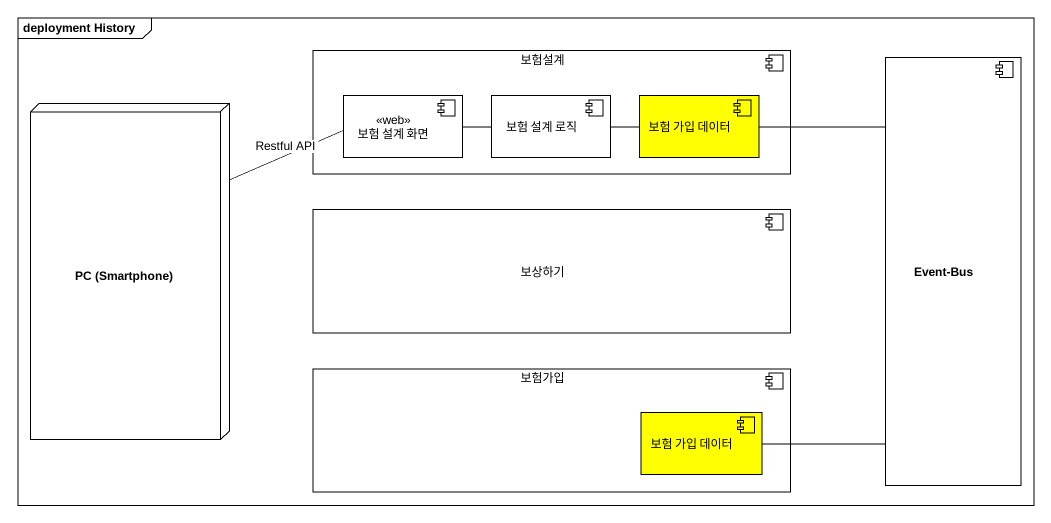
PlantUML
@startuml
mainframe deployment History
component 보험설계 {
  component "보험 설계 화면" as 보험_설계_화면 <<web>>
  component "보험 설계 로직" as 보험_설계_로직
  component "보험 가입 데이터" as 보험_가입_데이터 #FFFF00
}
component "Event-Bus" as Event_Bus
node "PC (Smartphone)" as PC_Smartphone
component 보상하기
component 보험가입 {
  component "보험 가입 데이터" as 보험_가입_데이터_2 #FFFF00
}
PC_Smartphone -right- 보험_설계_화면 : Restful API
보험_설계_화면 -right- 보험_설계_로직
보험_설계_로직 -right- 보험_가입_데이터
보험_가입_데이터 -right- Event_Bus
보험_가입_데이터_2 -up- Event_Bus
@enduml
